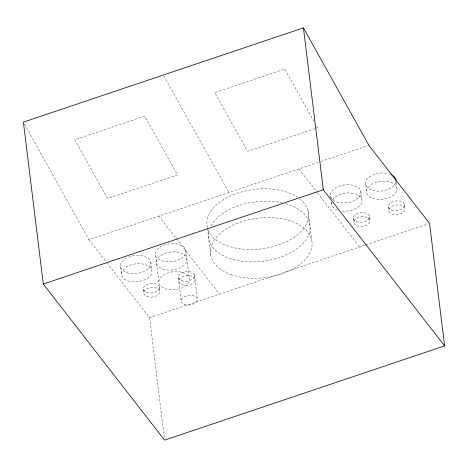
<?xml version="1.0" encoding="UTF-8"?>
<svg xmlns="http://www.w3.org/2000/svg" width="468" height="468" viewBox="0 0 468 468"><rect width="100%" height="100%" fill="white"/><g stroke="black" fill="none" stroke-linecap="round" stroke-linejoin="round"><path stroke-width="0.35" stroke-dasharray="2.34 1.75" d="M24.471 124.043L88.885 239.628L320.188 161.764M320.878 161.536L368.919 145.361M106.722 262.583L149.532 317.678L365.046 245.133M365.73 244.899L428.191 223.874M298.912 168.93L317.193 192.459M317.637 193.032L359.553 246.981M158.898 216.064L175.839 237.867M176.284 238.44L219.539 294.109M88.885 239.628L106.277 262.01M313.987 121.387L284.801 69.024L214.794 92.588L247.537 151.339L317.544 127.77L316.479 125.857M163.771 75.635L228.905 192.494M404.446 204.335L404.949 208.441M396.162 182.268L396.835 187.744M388.346 207.031L388.849 211.144M365.637 184.591L366.649 192.81M369.515 217.076L370.024 221.189M360.822 191.313L361.828 199.532M353.264 217.854L353.773 221.961M330.63 196.379L330.8 197.748M331.303 201.854L331.642 204.598M308.026 210.752L311.559 239.517M207.488 228.361L210.928 256.4M194.419 275.032L197.35 298.865M185.802 250.228L189.23 278.167M178.32 277.729L181.245 301.567M155.61 255.294L159.044 283.234M159.418 286.814L159.921 290.921M150.795 262.01L151.808 270.229M149.532 317.678L164.209 437.235M143.319 289.516L143.822 293.623M120.609 267.076L121.616 275.295M285.65 203.668A51.111 29.97 -7 0 1 305.423 240.412A51.111 29.97 -7 0 1 243.383 261.407A51.111 29.97 -7 0 1 209.395 229.472M210.811 226.167A51.111 29.97 -7 0 1 282.21 202.808M332.549 199.877A15.333 8.991 -7 0 1 352.351 193.208A15.333 8.991 -7 0 1 360.927 204.247A15.333 8.991 -7 0 1 341.125 210.916M337.644 210.044A15.333 8.991 -7 0 1 331.578 202.24M299.97 199.04A51.111 29.97 -7 0 1 278.086 245.156A51.111 29.97 -7 0 1 208.237 230.139M207.4 227.635A51.111 29.97 -7 0 1 237.498 193.173A51.111 29.97 -7 0 1 297.56 197.285M395.887 181.882A15.333 8.991 -7 0 1 376.377 191.067A15.333 8.991 -7 0 1 367.087 179.109A15.333 8.991 -7 0 1 389.826 174.078M144.782 116.152L74.775 139.721L107.517 198.467L177.53 174.903L144.782 116.152M369.357 215.836L368.655 214.707A8.178 4.797 -7 0 0 358.693 213.133A8.178 4.797 -7 0 0 353.428 219.094L354.13 220.223A8.178 4.797 -7 0 0 364.086 221.797A8.178 4.797 -7 0 0 369.357 215.836M369.86 219.948L369.158 218.813A8.178 4.797 -7 0 0 359.202 217.246A8.178 4.797 -7 0 0 353.931 223.201L354.639 224.336A8.178 4.797 -7 0 0 364.595 225.904A8.178 4.797 -7 0 0 369.86 219.948M165.04 288.686A15.333 8.991 -7 0 0 189.294 280.525A15.333 8.991 -7 0 0 168.071 272.897A15.333 8.991 -7 0 0 165.04 288.686M184.451 304.475A8.178 4.797 -7 0 0 197.379 300.117A8.178 4.797 -7 0 0 186.065 296.051A8.178 4.797 -7 0 0 184.451 304.475M230.929 274.57A51.111 29.97 -7 0 0 311.77 247.361A51.111 29.97 -7 0 0 241.032 221.943A51.111 29.97 -7 0 0 230.929 274.57M182.023 284.749A8.178 4.797 -7 0 0 194.957 280.396A8.178 4.797 -7 0 0 183.643 276.325A8.178 4.797 -7 0 0 182.023 284.749M162.618 268.96A15.333 8.991 -7 0 0 186.872 260.799A15.333 8.991 -7 0 0 165.649 253.17A15.333 8.991 -7 0 0 162.618 268.96M147.022 296.531A8.178 4.797 -7 0 0 159.957 292.178A8.178 4.797 -7 0 0 148.637 288.112A8.178 4.797 -7 0 0 147.022 296.531M127.618 280.747A15.333 8.991 -7 0 0 151.866 272.581A15.333 8.991 -7 0 0 130.648 264.958A15.333 8.991 -7 0 0 127.618 280.747M392.049 214.051A8.178 4.797 -7 0 0 404.984 209.699A8.178 4.797 -7 0 0 393.664 205.627A8.178 4.797 -7 0 0 392.049 214.051M372.645 198.262A15.333 8.991 -7 0 0 396.899 190.102A15.333 8.991 -7 0 0 375.675 182.473A15.333 8.991 -7 0 0 372.645 198.262M336.632 201.825A15.333 8.991 -7 0 0 360.886 193.664A15.333 8.991 -7 0 0 339.663 186.036A15.333 8.991 -7 0 0 336.632 201.825M161.612 260.74A15.333 8.991 -7 0 0 185.866 252.58A15.333 8.991 -7 0 0 164.642 244.951A15.333 8.991 -7 0 0 161.612 260.74M126.606 272.528A15.333 8.991 -7 0 0 150.86 264.361A15.333 8.991 -7 0 0 129.636 256.739A15.333 8.991 -7 0 0 126.606 272.528M391.546 209.939A8.178 4.797 -7 0 0 404.481 205.587A8.178 4.797 -7 0 0 393.161 201.521A8.178 4.797 -7 0 0 391.546 209.939M181.52 280.636A8.178 4.797 -7 0 0 194.454 276.284A8.178 4.797 -7 0 0 183.134 272.218A8.178 4.797 -7 0 0 181.52 280.636M146.519 292.424A8.178 4.797 -7 0 0 159.453 288.066A8.178 4.797 -7 0 0 148.134 284A8.178 4.797 -7 0 0 146.519 292.424"/><path stroke-width="0.7" d="M303.434 27.864L23.4 122.13L43.278 284.035L164.566 440.136L444.6 345.87L429.565 223.411L368.919 145.361L303.434 27.864L323.312 189.774L444.6 345.87M43.278 284.035L323.312 189.774M391.055 174.582A15.333 8.991 -7 0 1 395.986 180.695"/></g></svg>
